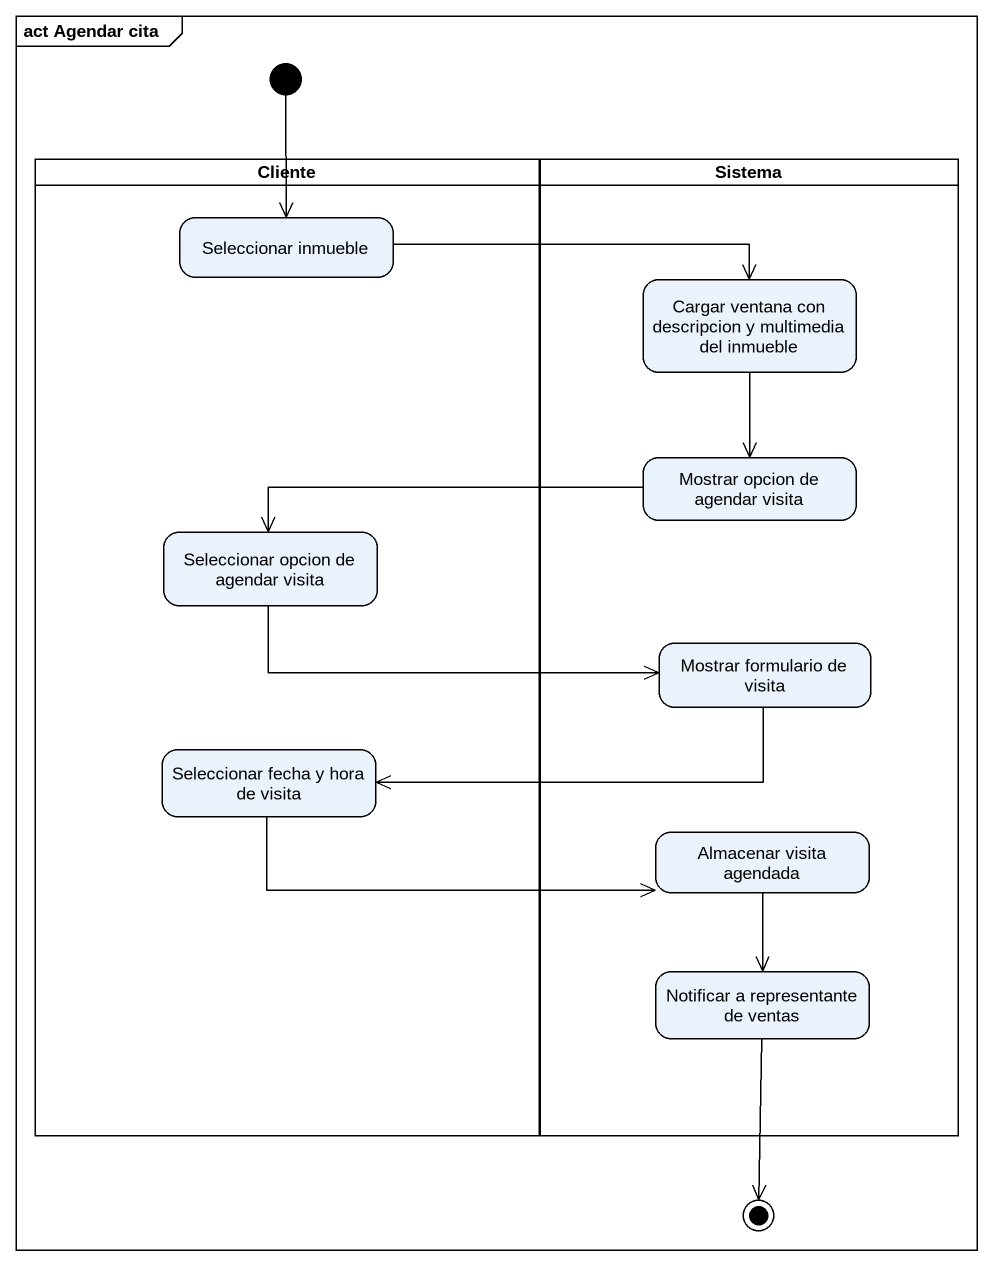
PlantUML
@startuml
mainframe act Agendar cita
hide empty description
state initial1 <<start>>
state Cliente <<partition>> {
  state "Seleccionar inmueble" as Seleccionar_inmueble
  state "Seleccionar opcion de agendar visita" as Seleccionar_opcion_de
  state "Seleccionar fecha y hora de visita" as Seleccionar_fecha_y_hora_de
}
state Sistema <<partition>> {
  state "Cargar ventana con descripcion y multimedia del inmueble" as Cargar_ventana_con
  state "Mostrar opcion de agendar visita" as Mostrar_opcion_de_agendar
  state "Mostrar formulario de visita" as Mostrar_formulario_de_visita
  state "Almacenar visita agendada" as Almacenar_visita_agendada
  state "Notificar a representante de ventas" as Notificar_a_representante
}
state final1 <<end>>
initial1 --> Seleccionar_inmueble
Seleccionar_inmueble -right-> Cargar_ventana_con
Cargar_ventana_con --> Mostrar_opcion_de_agendar
Mostrar_opcion_de_agendar -left-> Seleccionar_opcion_de
Seleccionar_opcion_de -right-> Mostrar_formulario_de_visita
Mostrar_formulario_de_visita -left-> Seleccionar_fecha_y_hora_de
Seleccionar_fecha_y_hora_de -right-> Almacenar_visita_agendada
Almacenar_visita_agendada --> Notificar_a_representante
Notificar_a_representante --> final1
@enduml
